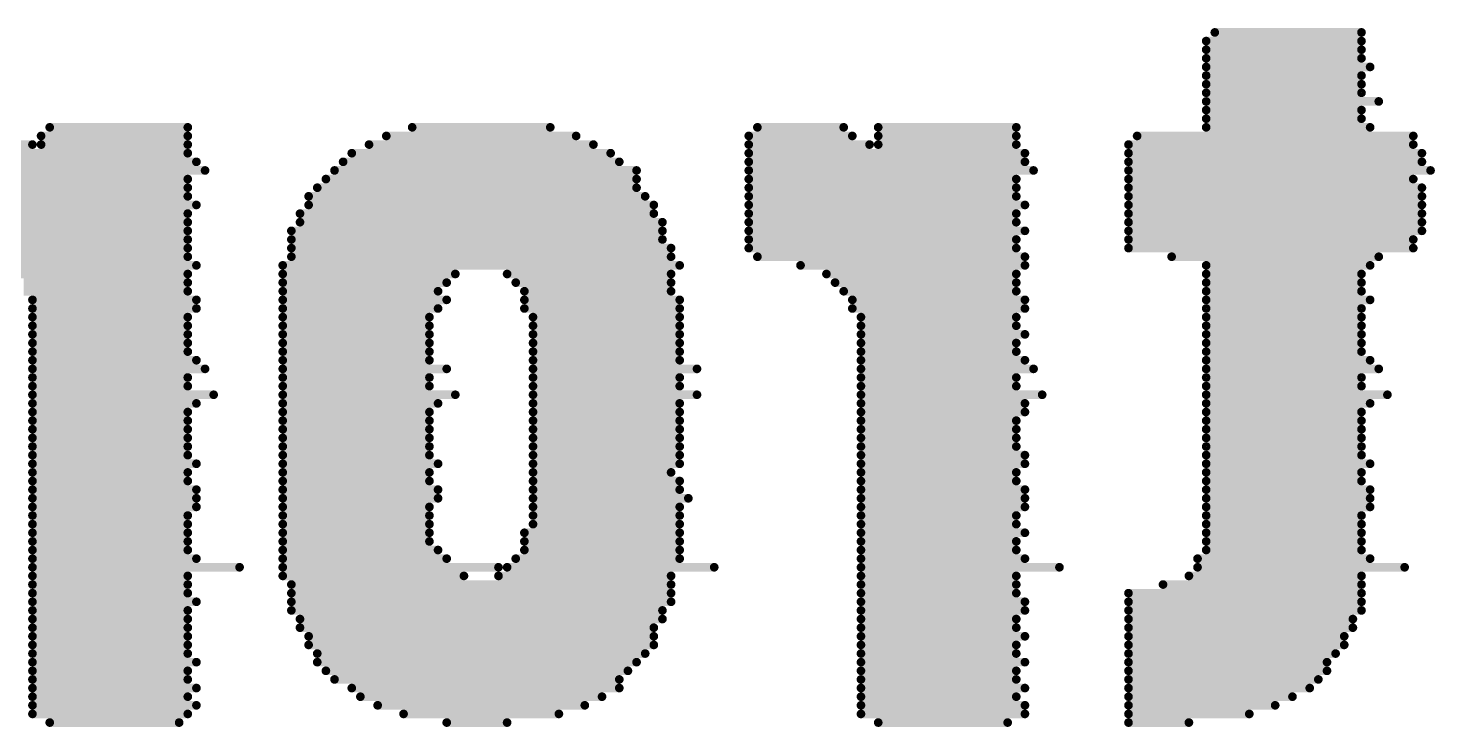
# Model space of a CAD drawing. Header units: millimetres. Extents: x 38 to 445, y 25 to 285.
# Drawn here: x 218.856 to 220.926, y 81.535 to 82.563 of the extents above; entities that cross this region are included whole.
import ezdxf

# ---------------------------------------------------------------- set-up
doc = ezdxf.new("R2010")
doc.units = ezdxf.units.MM
doc.layers.add('BottomOverlay', color=54, linetype='Continuous')

# ---------------------------------------------------------------- blocks, each defined once
blk = doc.blocks.new('P___Z__SOM_B_10')
at = {"layer": 'BottomOverlay', "const_width": 0.0127}
for points in [[(28.4988, -1.5748), (28.321, -1.5748)], [(28.4988, -1.5621), (28.4099, -1.5621)], [(28.8925, -1.5748), (28.6512, -1.5748)], [(28.8671, -1.5621), (28.6766, -1.5621)], [(29.5656, -1.5748), (29.337, -1.5748)], [(29.5021, -1.5621), (29.4132, -1.5621)], [(30.1117, -1.5748), (29.8831, -1.5748)], [(30.0863, -1.5621), (29.8958, -1.5621)], [(28.4988, -1.6002), (28.2575, -1.6002)], [(28.4988, -1.5875), (28.2829, -1.5875)], [(28.8925, -1.5875), (28.6512, -1.5875)], [(28.8925, -1.6002), (28.6639, -1.6002)], [(29.6291, -1.6002), (29.2735, -1.6002)], [(29.6037, -1.5875), (29.2989, -1.5875)], [(30.1117, -1.5875), (29.8704, -1.5875)], [(30.1117, -1.6002), (29.8831, -1.6002)], [(28.4988, -1.6129), (28.2321, -1.6129)], [(28.8925, -1.6129), (28.6512, -1.6129)], [(29.6418, -1.6129), (29.2481, -1.6129)], [(30.1117, -1.6129), (29.8704, -1.6129)], [(28.4988, -1.6383), (28.2067, -1.6383)], [(28.4988, -1.6256), (28.2194, -1.6256)], [(28.8925, -1.6256), (28.6639, -1.6256)], [(28.8925, -1.6383), (28.6639, -1.6383)], [(29.6799, -1.6383), (29.2354, -1.6383)], [(29.6672, -1.6256), (29.2481, -1.6256)], [(30.1117, -1.6256), (29.8831, -1.6256)], [(30.1117, -1.6383), (29.8831, -1.6383)], [(28.4988, -1.651), (28.2067, -1.651)], [(28.8925, -1.651), (28.6512, -1.651)], [(29.6926, -1.651), (29.2227, -1.651)], [(30.1117, -1.651), (29.8704, -1.651)], [(28.4988, -1.6764), (28.1813, -1.6764)], [(28.4988, -1.6637), (28.194, -1.6637)], [(28.8925, -1.6637), (28.6639, -1.6637)], [(28.8925, -1.6764), (28.6639, -1.6764)], [(29.7053, -1.6764), (29.1973, -1.6764)], [(29.6926, -1.6637), (29.21, -1.6637)], [(30.1117, -1.6637), (29.8831, -1.6637)], [(30.1117, -1.6764), (29.8831, -1.6764)], [(28.4988, -1.7018), (28.1686, -1.7018)], [(28.4988, -1.6891), (28.1813, -1.6891)], [(28.8925, -1.6891), (28.6512, -1.6891)], [(28.8925, -1.7018), (28.6639, -1.7018)], [(29.7053, -1.6891), (29.1973, -1.6891)], [(29.718, -1.7018), (29.1973, -1.7018)], [(30.1117, -1.6891), (29.8831, -1.6891)], [(30.1117, -1.7018), (29.8831, -1.7018)], [(28.4988, -1.7145), (28.1686, -1.7145)], [(28.8925, -1.7145), (28.6639, -1.7145)], [(29.718, -1.7145), (29.1846, -1.7145)], [(30.1117, -1.7145), (29.8831, -1.7145)], [(28.4988, -1.7272), (28.1559, -1.7272)], [(28.4988, -1.7399), (28.1559, -1.7399)], [(28.8925, -1.7272), (28.6512, -1.7272)], [(28.8925, -1.7399), (28.6512, -1.7399)], [(29.7307, -1.7399), (29.1719, -1.7399)], [(29.7307, -1.7272), (29.1846, -1.7272)], [(30.1117, -1.7399), (29.8704, -1.7399)], [(30.1117, -1.7272), (29.8831, -1.7272)], [(28.4988, -1.7526), (28.1559, -1.7526)], [(28.448, -1.7653), (28.1559, -1.7653)], [(28.8925, -1.7526), (28.6639, -1.7526)], [(28.8925, -1.7653), (28.6639, -1.7653)], [(29.7307, -1.7526), (29.1719, -1.7526)], [(29.7307, -1.7653), (29.1719, -1.7653)], [(30.1117, -1.7526), (29.8831, -1.7526)], [(30.1117, -1.7653), (29.8831, -1.7653)], [(28.4099, -1.778), (28.1559, -1.778)], [(28.8925, -1.778), (28.6639, -1.778)], [(29.4259, -1.778), (29.1719, -1.778)], [(29.7434, -1.778), (29.4767, -1.778)], [(30.1117, -1.778), (29.8831, -1.778)], [(28.3972, -1.7907), (28.0924, -1.7907)], [(28.3972, -1.8034), (28.1432, -1.8034)], [(28.8925, -1.7907), (28.6004, -1.7907)], [(28.8925, -1.8034), (28.6512, -1.8034)], [(29.4132, -1.7907), (29.1084, -1.7907)], [(29.4005, -1.8034), (29.1592, -1.8034)], [(29.7434, -1.7907), (29.4259, -1.7907)], [(29.7434, -1.8034), (29.5021, -1.8034)], [(30.1117, -1.7907), (29.8069, -1.7907)], [(30.1117, -1.8034), (29.8704, -1.8034)], [(28.3845, -1.8161), (28.1559, -1.8161)], [(28.8925, -1.8161), (28.6639, -1.8161)], [(29.3878, -1.8161), (29.1592, -1.8161)], [(29.7434, -1.8161), (29.5148, -1.8161)], [(30.1117, -1.8161), (29.8831, -1.8161)], [(28.3845, -1.8288), (28.1559, -1.8288)], [(28.3845, -1.8415), (28.1559, -1.8415)], [(28.8925, -1.8415), (28.6512, -1.8415)], [(28.8925, -1.8288), (28.6639, -1.8288)], [(29.3878, -1.8288), (29.1592, -1.8288)], [(29.3878, -1.8415), (29.1592, -1.8415)], [(29.7434, -1.8288), (29.5275, -1.8288)], [(29.7434, -1.8415), (29.5275, -1.8415)], [(30.1117, -1.8288), (29.8831, -1.8288)], [(30.1117, -1.8415), (29.8831, -1.8415)], [(28.3845, -1.8542), (28.1559, -1.8542)], [(28.3845, -1.8669), (28.1559, -1.8669)], [(28.8925, -1.8542), (28.6639, -1.8542)], [(28.8925, -1.8669), (28.6639, -1.8669)], [(29.3751, -1.8542), (29.1592, -1.8542)], [(29.3751, -1.8669), (29.1592, -1.8669)], [(29.7434, -1.8542), (29.5275, -1.8542)], [(29.7434, -1.8669), (29.5275, -1.8669)], [(30.1117, -1.8542), (29.8831, -1.8542)], [(30.1117, -1.8669), (29.8831, -1.8669)], [(28.3845, -1.8796), (28.1432, -1.8796)], [(28.8925, -1.8796), (28.6512, -1.8796)], [(29.3751, -1.8796), (29.1592, -1.8796)], [(29.7434, -1.8796), (29.5275, -1.8796)], [(30.1117, -1.8796), (29.8704, -1.8796)], [(28.3845, -1.8923), (28.1432, -1.8923)], [(28.3845, -1.905), (28.1432, -1.905)], [(28.8925, -1.8923), (28.6512, -1.8923)], [(28.8925, -1.905), (28.6512, -1.905)], [(29.3751, -1.8923), (29.1465, -1.8923)], [(29.3751, -1.905), (29.1592, -1.905)], [(29.7434, -1.8923), (29.5148, -1.8923)], [(29.7434, -1.905), (29.5148, -1.905)], [(30.1117, -1.8923), (29.8704, -1.8923)], [(30.1117, -1.905), (29.8704, -1.905)], [(28.3845, -1.9177), (28.1559, -1.9177)], [(28.3845, -1.9304), (28.1559, -1.9304)], [(28.8925, -1.9177), (28.6639, -1.9177)], [(28.8925, -1.9304), (28.6639, -1.9304)], [(29.3751, -1.9177), (29.1592, -1.9177)], [(29.3751, -1.9304), (29.1719, -1.9304)], [(29.7434, -1.9177), (29.5275, -1.9177)], [(29.7434, -1.9304), (29.5275, -1.9304)], [(30.1117, -1.9177), (29.8831, -1.9177)], [(30.1117, -1.9304), (29.8831, -1.9304)], [(28.3845, -1.9431), (28.1432, -1.9431)], [(28.8925, -1.9431), (28.6512, -1.9431)], [(29.3751, -1.9431), (29.1592, -1.9431)], [(29.7434, -1.9431), (29.5148, -1.9431)], [(30.1117, -1.9431), (29.8704, -1.9431)], [(28.3845, -1.9558), (28.1559, -1.9558)], [(28.3845, -1.9685), (28.1559, -1.9685)], [(28.8925, -1.9558), (28.6512, -1.9558)], [(28.8925, -1.9685), (28.6639, -1.9685)], [(29.3751, -1.9558), (29.1592, -1.9558)], [(29.3751, -1.9685), (29.1592, -1.9685)], [(29.7434, -1.9558), (29.5275, -1.9558)], [(29.7434, -1.9685), (29.5275, -1.9685)], [(30.1117, -1.9558), (29.8831, -1.9558)], [(30.1117, -1.9685), (29.8831, -1.9685)], [(28.3845, -1.9812), (28.1559, -1.9812)], [(28.8925, -1.9812), (28.6639, -1.9812)], [(29.3751, -1.9812), (29.1592, -1.9812)], [(29.7434, -1.9812), (29.5275, -1.9812)], [(30.1117, -1.9812), (29.8831, -1.9812)], [(28.3845, -1.9939), (28.1559, -1.9939)], [(28.3845, -2.0066), (28.1559, -2.0066)], [(28.8925, -1.9939), (28.6639, -1.9939)], [(28.8925, -2.0066), (28.6639, -2.0066)], [(29.3751, -1.9939), (29.1592, -1.9939)], [(29.3751, -2.0066), (29.1592, -2.0066)], [(29.7434, -1.9939), (29.5275, -1.9939)], [(29.7434, -2.0066), (29.5275, -2.0066)], [(30.1117, -1.9939), (29.8831, -1.9939)], [(30.1117, -2.0066), (29.8831, -2.0066)], [(28.3845, -2.032), (28.1432, -2.032)], [(28.3845, -2.0193), (28.1559, -2.0193)], [(28.8925, -2.0193), (28.6512, -2.0193)], [(28.8925, -2.032), (28.6512, -2.032)], [(29.3751, -2.0193), (29.1592, -2.0193)], [(29.3751, -2.032), (29.1592, -2.032)], [(29.7434, -2.032), (29.5148, -2.032)], [(29.7434, -2.0193), (29.5275, -2.0193)], [(30.1117, -2.032), (29.8704, -2.032)], [(30.1117, -2.0193), (29.8831, -2.0193)], [(28.3845, -2.0447), (28.1178, -2.0447)], [(28.8925, -2.0447), (28.6258, -2.0447)], [(29.3751, -2.0447), (29.1338, -2.0447)], [(29.7434, -2.0447), (29.4894, -2.0447)], [(30.1117, -2.0447), (29.845, -2.0447)], [(28.3845, -2.0574), (28.1559, -2.0574)], [(28.3845, -2.0701), (28.1559, -2.0701)], [(28.8925, -2.0574), (28.6639, -2.0574)], [(28.8925, -2.0701), (28.6639, -2.0701)], [(29.3751, -2.0574), (29.1592, -2.0574)], [(29.3751, -2.0701), (29.1592, -2.0701)], [(29.7434, -2.0574), (29.5275, -2.0574)], [(29.7434, -2.0701), (29.5275, -2.0701)], [(30.1117, -2.0574), (29.8831, -2.0574)], [(30.1117, -2.0701), (29.8831, -2.0701)], [(28.3845, -2.0828), (28.1305, -2.0828)], [(28.3845, -2.0955), (28.1432, -2.0955)], [(28.8925, -2.0828), (28.6385, -2.0828)], [(28.8925, -2.0955), (28.6512, -2.0955)], [(29.3751, -2.0828), (29.1338, -2.0828)], [(29.3751, -2.0955), (29.1592, -2.0955)], [(29.7434, -2.0828), (29.5021, -2.0828)], [(29.7434, -2.0955), (29.5275, -2.0955)], [(30.1117, -2.0828), (29.8577, -2.0828)], [(30.1117, -2.0955), (29.8704, -2.0955)], [(28.3845, -2.1082), (28.1559, -2.1082)], [(28.8925, -2.1082), (28.6639, -2.1082)], [(29.3751, -2.1082), (29.1592, -2.1082)], [(29.7434, -2.1082), (29.5275, -2.1082)], [(30.1117, -2.1082), (29.8831, -2.1082)], [(28.3845, -2.1209), (28.1559, -2.1209)], [(28.3845, -2.1336), (28.1559, -2.1336)], [(28.8925, -2.1336), (28.6512, -2.1336)], [(28.8925, -2.1209), (28.6639, -2.1209)], [(29.3751, -2.1209), (29.1592, -2.1209)], [(29.3751, -2.1336), (29.1592, -2.1336)], [(29.7434, -2.1209), (29.5275, -2.1209)], [(29.7434, -2.1336), (29.5275, -2.1336)], [(30.1117, -2.1209), (29.8831, -2.1209)], [(30.1117, -2.1336), (29.8831, -2.1336)], [(28.3845, -2.1463), (28.1559, -2.1463)], [(28.3845, -2.159), (28.1559, -2.159)], [(28.8925, -2.1463), (28.6639, -2.1463)], [(28.8925, -2.159), (28.6639, -2.159)], [(29.3751, -2.1463), (29.1592, -2.1463)], [(29.3751, -2.159), (29.1592, -2.159)], [(29.7434, -2.1463), (29.5275, -2.1463)], [(29.7434, -2.159), (29.5275, -2.159)], [(30.1117, -2.1463), (29.8831, -2.1463)], [(30.1117, -2.159), (29.8831, -2.159)], [(28.3845, -2.1717), (28.1559, -2.1717)], [(28.9052, -2.1717), (28.6512, -2.1717)], [(29.3878, -2.1717), (29.1592, -2.1717)], [(29.7434, -2.1717), (29.5148, -2.1717)], [(30.1117, -2.1717), (29.8704, -2.1717)], [(28.3845, -2.1844), (28.1432, -2.1844)], [(28.3845, -2.1971), (28.1559, -2.1971)], [(28.9052, -2.1844), (28.6512, -2.1844)], [(28.9179, -2.1971), (28.6639, -2.1971)], [(29.3878, -2.1844), (29.1592, -2.1844)], [(29.3878, -2.1971), (29.1719, -2.1971)], [(29.7434, -2.1844), (29.5021, -2.1844)], [(29.7434, -2.1971), (29.5148, -2.1971)], [(30.1117, -2.1844), (29.8704, -2.1844)], [(30.1244, -2.1971), (29.8831, -2.1971)], [(28.3845, -2.2098), (28.1559, -2.2098)], [(28.9306, -2.2098), (28.6639, -2.2098)], [(29.4005, -2.2098), (29.1719, -2.2098)], [(29.7434, -2.2098), (29.5021, -2.2098)], [(30.1244, -2.2098), (29.8831, -2.2098)], [(28.3845, -2.2352), (28.1432, -2.2352)], [(28.3845, -2.2225), (28.1559, -2.2225)], [(28.9814, -2.2352), (28.6512, -2.2352)], [(28.9433, -2.2225), (28.6639, -2.2225)], [(29.7434, -2.2352), (29.1592, -2.2352)], [(29.4132, -2.2225), (29.1719, -2.2225)], [(29.7434, -2.2225), (29.4894, -2.2225)], [(30.1625, -2.2352), (29.8704, -2.2352)], [(30.1371, -2.2225), (29.8831, -2.2225)], [(28.4988, -2.2606), (28.0797, -2.2606)], [(28.4353, -2.2479), (28.1305, -2.2479)], [(29.0449, -2.2479), (28.6512, -2.2479)], [(29.0576, -2.2606), (28.6639, -2.2606)], [(29.7307, -2.2479), (29.1719, -2.2479)], [(29.7307, -2.2606), (29.1719, -2.2606)], [(30.4546, -2.2479), (29.8831, -2.2479)], [(30.4546, -2.2606), (29.8831, -2.2606)], [(28.4988, -2.2733), (28.0797, -2.2733)], [(29.0576, -2.2733), (28.6639, -2.2733)], [(29.7307, -2.2733), (29.1846, -2.2733)], [(30.4546, -2.2733), (29.8831, -2.2733)], [(28.4988, -2.286), (28.067, -2.286)], [(28.4988, -2.2987), (28.067, -2.2987)], [(29.0576, -2.286), (28.6512, -2.286)], [(29.0576, -2.2987), (28.6639, -2.2987)], [(29.7307, -2.286), (29.1846, -2.286)], [(29.718, -2.2987), (29.1846, -2.2987)], [(30.4419, -2.286), (29.8831, -2.286)], [(30.4419, -2.2987), (29.8831, -2.2987)], [(28.4988, -2.3114), (28.067, -2.3114)], [(28.4988, -2.3241), (28.067, -2.3241)], [(29.0576, -2.3241), (28.6512, -2.3241)], [(29.0576, -2.3114), (28.6639, -2.3114)], [(29.718, -2.3114), (29.1973, -2.3114)], [(29.7053, -2.3241), (29.1973, -2.3241)], [(30.4292, -2.3241), (29.8704, -2.3241)], [(30.4419, -2.3114), (29.8831, -2.3114)], [(28.4988, -2.3368), (28.067, -2.3368)], [(29.0576, -2.3368), (28.6639, -2.3368)], [(29.7053, -2.3368), (29.21, -2.3368)], [(30.4292, -2.3368), (29.8831, -2.3368)], [(28.4988, -2.3495), (28.067, -2.3495)], [(28.4988, -2.3622), (28.0797, -2.3622)], [(29.0576, -2.3495), (28.6639, -2.3495)], [(29.0576, -2.3622), (28.6639, -2.3622)], [(29.6926, -2.3495), (29.2227, -2.3495)], [(29.6799, -2.3622), (29.2227, -2.3622)], [(30.4165, -2.3495), (29.8831, -2.3495)], [(30.4165, -2.3622), (29.8831, -2.3622)], [(28.4988, -2.3749), (28.0543, -2.3749)], [(29.0576, -2.3749), (28.6385, -2.3749)], [(29.6672, -2.3749), (29.2227, -2.3749)], [(30.4038, -2.3749), (29.8577, -2.3749)], [(28.4988, -2.3876), (28.067, -2.3876)], [(28.4988, -2.4003), (28.067, -2.4003)], [(29.0576, -2.3876), (28.6512, -2.3876)], [(29.0576, -2.4003), (28.6512, -2.4003)], [(29.6545, -2.3876), (29.2481, -2.3876)], [(29.6418, -2.4003), (29.2608, -2.4003)], [(30.3911, -2.3876), (29.8704, -2.3876)], [(30.3784, -2.4003), (29.8831, -2.4003)], [(28.4988, -2.413), (28.0797, -2.413)], [(28.4861, -2.4257), (28.0797, -2.4257)], [(28.8671, -2.413), (28.6639, -2.413)], [(28.8671, -2.4257), (28.6639, -2.4257)], [(29.0576, -2.413), (28.8798, -2.413)], [(29.0576, -2.4257), (28.9052, -2.4257)], [(29.6164, -2.413), (29.2862, -2.413)], [(29.591, -2.4257), (29.3116, -2.4257)], [(30.099, -2.413), (29.8831, -2.413)], [(30.099, -2.4257), (29.8831, -2.4257)], [(30.3657, -2.413), (30.1117, -2.413)], [(28.3845, -2.4384), (28.1432, -2.4384)], [(28.8671, -2.4384), (28.6639, -2.4384)], [(29.0449, -2.4384), (28.9179, -2.4384)], [(29.5529, -2.4384), (29.3497, -2.4384)], [(30.0863, -2.4384), (29.8831, -2.4384)], [(28.3845, -2.4511), (28.1559, -2.4511)], [(28.3845, -2.4638), (28.1559, -2.4638)], [(28.3845, -2.4765), (28.1305, -2.4765)], [(28.3845, -2.4892), (28.1559, -2.4892)], [(28.3845, -2.5019), (28.1559, -2.5019)], [(28.3845, -2.5273), (28.1432, -2.5273)], [(28.3845, -2.5146), (28.1559, -2.5146)], [(28.3845, -2.54), (28.1559, -2.54)], [(28.3845, -2.5527), (28.1559, -2.5527)], [(28.3845, -2.5654), (28.1559, -2.5654)], [(28.3718, -2.5781), (28.1559, -2.5781)]]:
    blk.add_lwpolyline(points, dxfattribs=at)
at = {"layer": 'BottomOverlay', "const_width": 0.00635}
for points in [[(28.3178, -1.5748, 1), (28.3242, -1.5748, 1)], [(28.4067, -1.5621, 1), (28.4131, -1.5621, 1)], [(28.4956, -1.5621, 1), (28.502, -1.5621, 1)], [(28.4956, -1.5748, 1), (28.502, -1.5748, 1)], [(28.648, -1.5748, 1), (28.6544, -1.5748, 1)], [(28.6734, -1.5621, 1), (28.6798, -1.5621, 1)], [(28.8639, -1.5621, 1), (28.8703, -1.5621, 1)], [(28.8893, -1.5748, 1), (28.8957, -1.5748, 1)], [(29.3338, -1.5748, 1), (29.3402, -1.5748, 1)], [(29.41, -1.5621, 1), (29.4164, -1.5621, 1)], [(29.4989, -1.5621, 1), (29.5053, -1.5621, 1)], [(29.5624, -1.5748, 1), (29.5688, -1.5748, 1)], [(29.8799, -1.5748, 1), (29.8863, -1.5748, 1)], [(29.8926, -1.5621, 1), (29.899, -1.5621, 1)], [(30.0831, -1.5621, 1), (30.0895, -1.5621, 1)], [(30.1085, -1.5748, 1), (30.1149, -1.5748, 1)], [(28.2543, -1.6002, 1), (28.2607, -1.6002, 1)], [(28.2797, -1.5875, 1), (28.2861, -1.5875, 1)], [(28.4956, -1.5875, 1), (28.502, -1.5875, 1)], [(28.4956, -1.6002, 1), (28.502, -1.6002, 1)], [(28.648, -1.5875, 1), (28.6544, -1.5875, 1)], [(28.6607, -1.6002, 1), (28.6671, -1.6002, 1)], [(28.8893, -1.5875, 1), (28.8957, -1.5875, 1)], [(28.8893, -1.6002, 1), (28.8957, -1.6002, 1)], [(29.2703, -1.6002, 1), (29.2767, -1.6002, 1)], [(29.2957, -1.5875, 1), (29.3021, -1.5875, 1)], [(29.6005, -1.5875, 1), (29.6069, -1.5875, 1)], [(29.6259, -1.6002, 1), (29.6323, -1.6002, 1)], [(29.8672, -1.5875, 1), (29.8736, -1.5875, 1)], [(29.8799, -1.6002, 1), (29.8863, -1.6002, 1)], [(30.1085, -1.5875, 1), (30.1149, -1.5875, 1)], [(30.1085, -1.6002, 1), (30.1149, -1.6002, 1)], [(28.2289, -1.6129, 1), (28.2353, -1.6129, 1)], [(28.4956, -1.6129, 1), (28.502, -1.6129, 1)], [(28.648, -1.6129, 1), (28.6544, -1.6129, 1)], [(28.8893, -1.6129, 1), (28.8957, -1.6129, 1)], [(29.2449, -1.6129, 1), (29.2513, -1.6129, 1)], [(29.6386, -1.6129, 1), (29.645, -1.6129, 1)], [(29.8672, -1.6129, 1), (29.8736, -1.6129, 1)], [(30.1085, -1.6129, 1), (30.1149, -1.6129, 1)], [(28.2035, -1.6383, 1), (28.2099, -1.6383, 1)], [(28.2162, -1.6256, 1), (28.2226, -1.6256, 1)], [(28.4956, -1.6256, 1), (28.502, -1.6256, 1)], [(28.4956, -1.6383, 1), (28.502, -1.6383, 1)], [(28.6607, -1.6256, 1), (28.6671, -1.6256, 1)], [(28.6607, -1.6383, 1), (28.6671, -1.6383, 1)], [(28.8893, -1.6256, 1), (28.8957, -1.6256, 1)], [(28.8893, -1.6383, 1), (28.8957, -1.6383, 1)], [(29.2322, -1.6383, 1), (29.2386, -1.6383, 1)], [(29.2449, -1.6256, 1), (29.2513, -1.6256, 1)], [(29.664, -1.6256, 1), (29.6704, -1.6256, 1)], [(29.6767, -1.6383, 1), (29.6831, -1.6383, 1)], [(29.8799, -1.6256, 1), (29.8863, -1.6256, 1)], [(29.8799, -1.6383, 1), (29.8863, -1.6383, 1)], [(30.1085, -1.6256, 1), (30.1149, -1.6256, 1)], [(30.1085, -1.6383, 1), (30.1149, -1.6383, 1)], [(28.2035, -1.651, 1), (28.2099, -1.651, 1)], [(28.4956, -1.651, 1), (28.502, -1.651, 1)], [(28.648, -1.651, 1), (28.6544, -1.651, 1)], [(28.8893, -1.651, 1), (28.8957, -1.651, 1)], [(29.2195, -1.651, 1), (29.2259, -1.651, 1)], [(29.6894, -1.651, 1), (29.6958, -1.651, 1)], [(29.8672, -1.651, 1), (29.8736, -1.651, 1)], [(30.1085, -1.651, 1), (30.1149, -1.651, 1)], [(28.1781, -1.6764, 1), (28.1845, -1.6764, 1)], [(28.1908, -1.6637, 1), (28.1972, -1.6637, 1)], [(28.4956, -1.6637, 1), (28.502, -1.6637, 1)], [(28.4956, -1.6764, 1), (28.502, -1.6764, 1)], [(28.6607, -1.6637, 1), (28.6671, -1.6637, 1)], [(28.6607, -1.6764, 1), (28.6671, -1.6764, 1)], [(28.8893, -1.6637, 1), (28.8957, -1.6637, 1)], [(28.8893, -1.6764, 1), (28.8957, -1.6764, 1)], [(29.1941, -1.6764, 1), (29.2005, -1.6764, 1)], [(29.2068, -1.6637, 1), (29.2132, -1.6637, 1)], [(29.6894, -1.6637, 1), (29.6958, -1.6637, 1)], [(29.7021, -1.6764, 1), (29.7085, -1.6764, 1)], [(29.8799, -1.6637, 1), (29.8863, -1.6637, 1)], [(29.8799, -1.6764, 1), (29.8863, -1.6764, 1)], [(30.1085, -1.6637, 1), (30.1149, -1.6637, 1)], [(30.1085, -1.6764, 1), (30.1149, -1.6764, 1)], [(28.1654, -1.7018, 1), (28.1718, -1.7018, 1)], [(28.1781, -1.6891, 1), (28.1845, -1.6891, 1)], [(28.4956, -1.6891, 1), (28.502, -1.6891, 1)], [(28.4956, -1.7018, 1), (28.502, -1.7018, 1)], [(28.648, -1.6891, 1), (28.6544, -1.6891, 1)], [(28.6607, -1.7018, 1), (28.6671, -1.7018, 1)], [(28.8893, -1.6891, 1), (28.8957, -1.6891, 1)], [(28.8893, -1.7018, 1), (28.8957, -1.7018, 1)], [(29.1941, -1.6891, 1), (29.2005, -1.6891, 1)], [(29.1941, -1.7018, 1), (29.2005, -1.7018, 1)], [(29.7021, -1.6891, 1), (29.7085, -1.6891, 1)], [(29.7148, -1.7018, 1), (29.7212, -1.7018, 1)], [(29.8799, -1.6891, 1), (29.8863, -1.6891, 1)], [(29.8799, -1.7018, 1), (29.8863, -1.7018, 1)], [(30.1085, -1.6891, 1), (30.1149, -1.6891, 1)], [(30.1085, -1.7018, 1), (30.1149, -1.7018, 1)], [(28.1654, -1.7145, 1), (28.1718, -1.7145, 1)], [(28.4956, -1.7145, 1), (28.502, -1.7145, 1)], [(28.6607, -1.7145, 1), (28.6671, -1.7145, 1)], [(28.8893, -1.7145, 1), (28.8957, -1.7145, 1)], [(29.1814, -1.7145, 1), (29.1878, -1.7145, 1)], [(29.7148, -1.7145, 1), (29.7212, -1.7145, 1)], [(29.8799, -1.7145, 1), (29.8863, -1.7145, 1)], [(30.1085, -1.7145, 1), (30.1149, -1.7145, 1)], [(28.1527, -1.7272, 1), (28.1591, -1.7272, 1)], [(28.1527, -1.7399, 1), (28.1591, -1.7399, 1)], [(28.4956, -1.7272, 1), (28.502, -1.7272, 1)], [(28.4956, -1.7399, 1), (28.502, -1.7399, 1)], [(28.648, -1.7272, 1), (28.6544, -1.7272, 1)], [(28.648, -1.7399, 1), (28.6544, -1.7399, 1)], [(28.8893, -1.7272, 1), (28.8957, -1.7272, 1)], [(28.8893, -1.7399, 1), (28.8957, -1.7399, 1)], [(29.1687, -1.7399, 1), (29.1751, -1.7399, 1)], [(29.1814, -1.7272, 1), (29.1878, -1.7272, 1)], [(29.7275, -1.7272, 1), (29.7339, -1.7272, 1)], [(29.7275, -1.7399, 1), (29.7339, -1.7399, 1)], [(29.8672, -1.7399, 1), (29.8736, -1.7399, 1)], [(29.8799, -1.7272, 1), (29.8863, -1.7272, 1)], [(30.1085, -1.7272, 1), (30.1149, -1.7272, 1)], [(30.1085, -1.7399, 1), (30.1149, -1.7399, 1)], [(28.1527, -1.7526, 1), (28.1591, -1.7526, 1)], [(28.1527, -1.7653, 1), (28.1591, -1.7653, 1)], [(28.4448, -1.7653, 1), (28.4512, -1.7653, 1)], [(28.4956, -1.7526, 1), (28.502, -1.7526, 1)], [(28.6607, -1.7526, 1), (28.6671, -1.7526, 1)], [(28.6607, -1.7653, 1), (28.6671, -1.7653, 1)], [(28.8893, -1.7526, 1), (28.8957, -1.7526, 1)], [(28.8893, -1.7653, 1), (28.8957, -1.7653, 1)], [(29.1687, -1.7526, 1), (29.1751, -1.7526, 1)], [(29.1687, -1.7653, 1), (29.1751, -1.7653, 1)], [(29.7275, -1.7526, 1), (29.7339, -1.7526, 1)], [(29.7275, -1.7653, 1), (29.7339, -1.7653, 1)], [(29.8799, -1.7526, 1), (29.8863, -1.7526, 1)], [(29.8799, -1.7653, 1), (29.8863, -1.7653, 1)], [(30.1085, -1.7526, 1), (30.1149, -1.7526, 1)], [(30.1085, -1.7653, 1), (30.1149, -1.7653, 1)], [(28.1527, -1.778, 1), (28.1591, -1.778, 1)], [(28.4067, -1.778, 1), (28.4131, -1.778, 1)], [(28.6607, -1.778, 1), (28.6671, -1.778, 1)], [(28.8893, -1.778, 1), (28.8957, -1.778, 1)], [(29.1687, -1.778, 1), (29.1751, -1.778, 1)], [(29.4227, -1.778, 1), (29.4291, -1.778, 1)], [(29.4735, -1.778, 1), (29.4799, -1.778, 1)], [(29.7402, -1.778, 1), (29.7466, -1.778, 1)], [(29.8799, -1.778, 1), (29.8863, -1.778, 1)], [(30.1085, -1.778, 1), (30.1149, -1.778, 1)], [(28.0892, -1.7907, 1), (28.0956, -1.7907, 1)], [(28.14, -1.8034, 1), (28.1464, -1.8034, 1)], [(28.394, -1.7907, 1), (28.4004, -1.7907, 1)], [(28.394, -1.8034, 1), (28.4004, -1.8034, 1)], [(28.5972, -1.7907, 1), (28.6036, -1.7907, 1)], [(28.648, -1.8034, 1), (28.6544, -1.8034, 1)], [(28.8893, -1.7907, 1), (28.8957, -1.7907, 1)], [(28.8893, -1.8034, 1), (28.8957, -1.8034, 1)], [(29.1052, -1.7907, 1), (29.1116, -1.7907, 1)], [(29.156, -1.8034, 1), (29.1624, -1.8034, 1)], [(29.3973, -1.8034, 1), (29.4037, -1.8034, 1)], [(29.41, -1.7907, 1), (29.4164, -1.7907, 1)], [(29.4227, -1.7907, 1), (29.4291, -1.7907, 1)], [(29.4989, -1.8034, 1), (29.5053, -1.8034, 1)], [(29.7402, -1.7907, 1), (29.7466, -1.7907, 1)], [(29.7402, -1.8034, 1), (29.7466, -1.8034, 1)], [(29.8037, -1.7907, 1), (29.8101, -1.7907, 1)], [(29.8672, -1.8034, 1), (29.8736, -1.8034, 1)], [(30.1085, -1.7907, 1), (30.1149, -1.7907, 1)], [(30.1085, -1.8034, 1), (30.1149, -1.8034, 1)], [(28.1527, -1.8161, 1), (28.1591, -1.8161, 1)], [(28.3813, -1.8161, 1), (28.3877, -1.8161, 1)], [(28.6607, -1.8161, 1), (28.6671, -1.8161, 1)], [(28.8893, -1.8161, 1), (28.8957, -1.8161, 1)], [(29.156, -1.8161, 1), (29.1624, -1.8161, 1)], [(29.3846, -1.8161, 1), (29.391, -1.8161, 1)], [(29.5116, -1.8161, 1), (29.518, -1.8161, 1)], [(29.7402, -1.8161, 1), (29.7466, -1.8161, 1)], [(29.8799, -1.8161, 1), (29.8863, -1.8161, 1)], [(30.1085, -1.8161, 1), (30.1149, -1.8161, 1)], [(28.1527, -1.8288, 1), (28.1591, -1.8288, 1)], [(28.1527, -1.8415, 1), (28.1591, -1.8415, 1)], [(28.3813, -1.8288, 1), (28.3877, -1.8288, 1)], [(28.3813, -1.8415, 1), (28.3877, -1.8415, 1)], [(28.648, -1.8415, 1), (28.6544, -1.8415, 1)], [(28.6607, -1.8288, 1), (28.6671, -1.8288, 1)], [(28.8893, -1.8288, 1), (28.8957, -1.8288, 1)], [(28.8893, -1.8415, 1), (28.8957, -1.8415, 1)], [(29.156, -1.8288, 1), (29.1624, -1.8288, 1)], [(29.156, -1.8415, 1), (29.1624, -1.8415, 1)], [(29.3846, -1.8288, 1), (29.391, -1.8288, 1)], [(29.3846, -1.8415, 1), (29.391, -1.8415, 1)], [(29.5243, -1.8288, 1), (29.5307, -1.8288, 1)], [(29.5243, -1.8415, 1), (29.5307, -1.8415, 1)], [(29.7402, -1.8288, 1), (29.7466, -1.8288, 1)], [(29.7402, -1.8415, 1), (29.7466, -1.8415, 1)], [(29.8799, -1.8288, 1), (29.8863, -1.8288, 1)], [(29.8799, -1.8415, 1), (29.8863, -1.8415, 1)], [(30.1085, -1.8288, 1), (30.1149, -1.8288, 1)], [(30.1085, -1.8415, 1), (30.1149, -1.8415, 1)], [(28.1527, -1.8542, 1), (28.1591, -1.8542, 1)], [(28.1527, -1.8669, 1), (28.1591, -1.8669, 1)], [(28.3813, -1.8542, 1), (28.3877, -1.8542, 1)], [(28.3813, -1.8669, 1), (28.3877, -1.8669, 1)], [(28.6607, -1.8542, 1), (28.6671, -1.8542, 1)], [(28.6607, -1.8669, 1), (28.6671, -1.8669, 1)], [(28.8893, -1.8542, 1), (28.8957, -1.8542, 1)], [(28.8893, -1.8669, 1), (28.8957, -1.8669, 1)], [(29.156, -1.8542, 1), (29.1624, -1.8542, 1)], [(29.156, -1.8669, 1), (29.1624, -1.8669, 1)], [(29.3719, -1.8542, 1), (29.3783, -1.8542, 1)], [(29.3719, -1.8669, 1), (29.3783, -1.8669, 1)], [(29.5243, -1.8542, 1), (29.5307, -1.8542, 1)], [(29.5243, -1.8669, 1), (29.5307, -1.8669, 1)], [(29.7402, -1.8542, 1), (29.7466, -1.8542, 1)], [(29.7402, -1.8669, 1), (29.7466, -1.8669, 1)], [(29.8799, -1.8542, 1), (29.8863, -1.8542, 1)], [(29.8799, -1.8669, 1), (29.8863, -1.8669, 1)], [(30.1085, -1.8542, 1), (30.1149, -1.8542, 1)], [(30.1085, -1.8669, 1), (30.1149, -1.8669, 1)], [(28.14, -1.8796, 1), (28.1464, -1.8796, 1)], [(28.3813, -1.8796, 1), (28.3877, -1.8796, 1)], [(28.648, -1.8796, 1), (28.6544, -1.8796, 1)], [(28.8893, -1.8796, 1), (28.8957, -1.8796, 1)], [(29.156, -1.8796, 1), (29.1624, -1.8796, 1)], [(29.3719, -1.8796, 1), (29.3783, -1.8796, 1)], [(29.5243, -1.8796, 1), (29.5307, -1.8796, 1)], [(29.7402, -1.8796, 1), (29.7466, -1.8796, 1)], [(29.8672, -1.8796, 1), (29.8736, -1.8796, 1)], [(30.1085, -1.8796, 1), (30.1149, -1.8796, 1)], [(28.14, -1.8923, 1), (28.1464, -1.8923, 1)], [(28.14, -1.905, 1), (28.1464, -1.905, 1)], [(28.3813, -1.8923, 1), (28.3877, -1.8923, 1)], [(28.3813, -1.905, 1), (28.3877, -1.905, 1)], [(28.648, -1.8923, 1), (28.6544, -1.8923, 1)], [(28.648, -1.905, 1), (28.6544, -1.905, 1)], [(28.8893, -1.8923, 1), (28.8957, -1.8923, 1)], [(28.8893, -1.905, 1), (28.8957, -1.905, 1)], [(29.1433, -1.8923, 1), (29.1497, -1.8923, 1)], [(29.156, -1.905, 1), (29.1624, -1.905, 1)], [(29.3719, -1.8923, 1), (29.3783, -1.8923, 1)], [(29.3719, -1.905, 1), (29.3783, -1.905, 1)], [(29.5116, -1.8923, 1), (29.518, -1.8923, 1)], [(29.5116, -1.905, 1), (29.518, -1.905, 1)], [(29.7402, -1.8923, 1), (29.7466, -1.8923, 1)], [(29.7402, -1.905, 1), (29.7466, -1.905, 1)], [(29.8672, -1.8923, 1), (29.8736, -1.8923, 1)], [(29.8672, -1.905, 1), (29.8736, -1.905, 1)], [(30.1085, -1.8923, 1), (30.1149, -1.8923, 1)], [(30.1085, -1.905, 1), (30.1149, -1.905, 1)], [(28.1527, -1.9177, 1), (28.1591, -1.9177, 1)], [(28.1527, -1.9304, 1), (28.1591, -1.9304, 1)], [(28.3813, -1.9177, 1), (28.3877, -1.9177, 1)], [(28.3813, -1.9304, 1), (28.3877, -1.9304, 1)], [(28.6607, -1.9177, 1), (28.6671, -1.9177, 1)], [(28.6607, -1.9304, 1), (28.6671, -1.9304, 1)], [(28.8893, -1.9177, 1), (28.8957, -1.9177, 1)], [(28.8893, -1.9304, 1), (28.8957, -1.9304, 1)], [(29.156, -1.9177, 1), (29.1624, -1.9177, 1)], [(29.1687, -1.9304, 1), (29.1751, -1.9304, 1)], [(29.3719, -1.9177, 1), (29.3783, -1.9177, 1)], [(29.3719, -1.9304, 1), (29.3783, -1.9304, 1)], [(29.5243, -1.9177, 1), (29.5307, -1.9177, 1)], [(29.5243, -1.9304, 1), (29.5307, -1.9304, 1)], [(29.7402, -1.9177, 1), (29.7466, -1.9177, 1)], [(29.7402, -1.9304, 1), (29.7466, -1.9304, 1)], [(29.8799, -1.9177, 1), (29.8863, -1.9177, 1)], [(29.8799, -1.9304, 1), (29.8863, -1.9304, 1)], [(30.1085, -1.9177, 1), (30.1149, -1.9177, 1)], [(30.1085, -1.9304, 1), (30.1149, -1.9304, 1)], [(28.14, -1.9431, 1), (28.1464, -1.9431, 1)], [(28.3813, -1.9431, 1), (28.3877, -1.9431, 1)], [(28.648, -1.9431, 1), (28.6544, -1.9431, 1)], [(28.8893, -1.9431, 1), (28.8957, -1.9431, 1)], [(29.156, -1.9431, 1), (29.1624, -1.9431, 1)], [(29.3719, -1.9431, 1), (29.3783, -1.9431, 1)], [(29.5116, -1.9431, 1), (29.518, -1.9431, 1)], [(29.7402, -1.9431, 1), (29.7466, -1.9431, 1)], [(29.8672, -1.9431, 1), (29.8736, -1.9431, 1)], [(30.1085, -1.9431, 1), (30.1149, -1.9431, 1)], [(28.1527, -1.9558, 1), (28.1591, -1.9558, 1)], [(28.1527, -1.9685, 1), (28.1591, -1.9685, 1)], [(28.3813, -1.9558, 1), (28.3877, -1.9558, 1)], [(28.3813, -1.9685, 1), (28.3877, -1.9685, 1)], [(28.648, -1.9558, 1), (28.6544, -1.9558, 1)], [(28.6607, -1.9685, 1), (28.6671, -1.9685, 1)], [(28.8893, -1.9558, 1), (28.8957, -1.9558, 1)], [(28.8893, -1.9685, 1), (28.8957, -1.9685, 1)], [(29.156, -1.9558, 1), (29.1624, -1.9558, 1)], [(29.156, -1.9685, 1), (29.1624, -1.9685, 1)], [(29.3719, -1.9558, 1), (29.3783, -1.9558, 1)], [(29.3719, -1.9685, 1), (29.3783, -1.9685, 1)], [(29.5243, -1.9558, 1), (29.5307, -1.9558, 1)], [(29.5243, -1.9685, 1), (29.5307, -1.9685, 1)], [(29.7402, -1.9558, 1), (29.7466, -1.9558, 1)], [(29.7402, -1.9685, 1), (29.7466, -1.9685, 1)], [(29.8799, -1.9558, 1), (29.8863, -1.9558, 1)], [(29.8799, -1.9685, 1), (29.8863, -1.9685, 1)], [(30.1085, -1.9558, 1), (30.1149, -1.9558, 1)], [(30.1085, -1.9685, 1), (30.1149, -1.9685, 1)], [(28.1527, -1.9812, 1), (28.1591, -1.9812, 1)], [(28.3813, -1.9812, 1), (28.3877, -1.9812, 1)], [(28.6607, -1.9812, 1), (28.6671, -1.9812, 1)], [(28.8893, -1.9812, 1), (28.8957, -1.9812, 1)], [(29.156, -1.9812, 1), (29.1624, -1.9812, 1)], [(29.3719, -1.9812, 1), (29.3783, -1.9812, 1)], [(29.5243, -1.9812, 1), (29.5307, -1.9812, 1)], [(29.7402, -1.9812, 1), (29.7466, -1.9812, 1)], [(29.8799, -1.9812, 1), (29.8863, -1.9812, 1)], [(30.1085, -1.9812, 1), (30.1149, -1.9812, 1)], [(28.1527, -1.9939, 1), (28.1591, -1.9939, 1)], [(28.1527, -2.0066, 1), (28.1591, -2.0066, 1)], [(28.3813, -1.9939, 1), (28.3877, -1.9939, 1)], [(28.3813, -2.0066, 1), (28.3877, -2.0066, 1)], [(28.6607, -1.9939, 1), (28.6671, -1.9939, 1)], [(28.6607, -2.0066, 1), (28.6671, -2.0066, 1)], [(28.8893, -1.9939, 1), (28.8957, -1.9939, 1)], [(28.8893, -2.0066, 1), (28.8957, -2.0066, 1)], [(29.156, -1.9939, 1), (29.1624, -1.9939, 1)], [(29.156, -2.0066, 1), (29.1624, -2.0066, 1)], [(29.3719, -1.9939, 1), (29.3783, -1.9939, 1)], [(29.3719, -2.0066, 1), (29.3783, -2.0066, 1)], [(29.5243, -1.9939, 1), (29.5307, -1.9939, 1)], [(29.5243, -2.0066, 1), (29.5307, -2.0066, 1)], [(29.7402, -1.9939, 1), (29.7466, -1.9939, 1)], [(29.7402, -2.0066, 1), (29.7466, -2.0066, 1)], [(29.8799, -1.9939, 1), (29.8863, -1.9939, 1)], [(29.8799, -2.0066, 1), (29.8863, -2.0066, 1)], [(30.1085, -1.9939, 1), (30.1149, -1.9939, 1)], [(30.1085, -2.0066, 1), (30.1149, -2.0066, 1)], [(28.14, -2.032, 1), (28.1464, -2.032, 1)], [(28.1527, -2.0193, 1), (28.1591, -2.0193, 1)], [(28.3813, -2.0193, 1), (28.3877, -2.0193, 1)], [(28.3813, -2.032, 1), (28.3877, -2.032, 1)], [(28.648, -2.0193, 1), (28.6544, -2.0193, 1)], [(28.648, -2.032, 1), (28.6544, -2.032, 1)], [(28.8893, -2.0193, 1), (28.8957, -2.0193, 1)], [(28.8893, -2.032, 1), (28.8957, -2.032, 1)], [(29.156, -2.0193, 1), (29.1624, -2.0193, 1)], [(29.156, -2.032, 1), (29.1624, -2.032, 1)], [(29.3719, -2.0193, 1), (29.3783, -2.0193, 1)], [(29.3719, -2.032, 1), (29.3783, -2.032, 1)], [(29.5116, -2.032, 1), (29.518, -2.032, 1)], [(29.5243, -2.0193, 1), (29.5307, -2.0193, 1)], [(29.7402, -2.0193, 1), (29.7466, -2.0193, 1)], [(29.7402, -2.032, 1), (29.7466, -2.032, 1)], [(29.8672, -2.032, 1), (29.8736, -2.032, 1)], [(29.8799, -2.0193, 1), (29.8863, -2.0193, 1)], [(30.1085, -2.0193, 1), (30.1149, -2.0193, 1)], [(30.1085, -2.032, 1), (30.1149, -2.032, 1)], [(28.1146, -2.0447, 1), (28.121, -2.0447, 1)], [(28.3813, -2.0447, 1), (28.3877, -2.0447, 1)], [(28.6226, -2.0447, 1), (28.629, -2.0447, 1)], [(28.8893, -2.0447, 1), (28.8957, -2.0447, 1)], [(29.1306, -2.0447, 1), (29.137, -2.0447, 1)], [(29.3719, -2.0447, 1), (29.3783, -2.0447, 1)], [(29.4862, -2.0447, 1), (29.4926, -2.0447, 1)], [(29.7402, -2.0447, 1), (29.7466, -2.0447, 1)], [(29.8418, -2.0447, 1), (29.8482, -2.0447, 1)], [(30.1085, -2.0447, 1), (30.1149, -2.0447, 1)], [(28.1527, -2.0574, 1), (28.1591, -2.0574, 1)], [(28.1527, -2.0701, 1), (28.1591, -2.0701, 1)], [(28.3813, -2.0574, 1), (28.3877, -2.0574, 1)], [(28.3813, -2.0701, 1), (28.3877, -2.0701, 1)], [(28.6607, -2.0574, 1), (28.6671, -2.0574, 1)], [(28.6607, -2.0701, 1), (28.6671, -2.0701, 1)], [(28.8893, -2.0574, 1), (28.8957, -2.0574, 1)], [(28.8893, -2.0701, 1), (28.8957, -2.0701, 1)], [(29.156, -2.0574, 1), (29.1624, -2.0574, 1)], [(29.156, -2.0701, 1), (29.1624, -2.0701, 1)], [(29.3719, -2.0574, 1), (29.3783, -2.0574, 1)], [(29.3719, -2.0701, 1), (29.3783, -2.0701, 1)], [(29.5243, -2.0574, 1), (29.5307, -2.0574, 1)], [(29.5243, -2.0701, 1), (29.5307, -2.0701, 1)], [(29.7402, -2.0574, 1), (29.7466, -2.0574, 1)], [(29.7402, -2.0701, 1), (29.7466, -2.0701, 1)], [(29.8799, -2.0574, 1), (29.8863, -2.0574, 1)], [(29.8799, -2.0701, 1), (29.8863, -2.0701, 1)], [(30.1085, -2.0574, 1), (30.1149, -2.0574, 1)], [(30.1085, -2.0701, 1), (30.1149, -2.0701, 1)], [(28.1273, -2.0828, 1), (28.1337, -2.0828, 1)], [(28.14, -2.0955, 1), (28.1464, -2.0955, 1)], [(28.3813, -2.0828, 1), (28.3877, -2.0828, 1)], [(28.3813, -2.0955, 1), (28.3877, -2.0955, 1)], [(28.6353, -2.0828, 1), (28.6417, -2.0828, 1)], [(28.648, -2.0955, 1), (28.6544, -2.0955, 1)], [(28.8893, -2.0828, 1), (28.8957, -2.0828, 1)], [(28.8893, -2.0955, 1), (28.8957, -2.0955, 1)], [(29.1306, -2.0828, 1), (29.137, -2.0828, 1)], [(29.156, -2.0955, 1), (29.1624, -2.0955, 1)], [(29.3719, -2.0828, 1), (29.3783, -2.0828, 1)], [(29.3719, -2.0955, 1), (29.3783, -2.0955, 1)], [(29.4989, -2.0828, 1), (29.5053, -2.0828, 1)], [(29.5243, -2.0955, 1), (29.5307, -2.0955, 1)], [(29.7402, -2.0828, 1), (29.7466, -2.0828, 1)], [(29.7402, -2.0955, 1), (29.7466, -2.0955, 1)], [(29.8545, -2.0828, 1), (29.8609, -2.0828, 1)], [(29.8672, -2.0955, 1), (29.8736, -2.0955, 1)], [(30.1085, -2.0828, 1), (30.1149, -2.0828, 1)], [(30.1085, -2.0955, 1), (30.1149, -2.0955, 1)], [(28.1527, -2.1082, 1), (28.1591, -2.1082, 1)], [(28.3813, -2.1082, 1), (28.3877, -2.1082, 1)], [(28.6607, -2.1082, 1), (28.6671, -2.1082, 1)], [(28.8893, -2.1082, 1), (28.8957, -2.1082, 1)], [(29.156, -2.1082, 1), (29.1624, -2.1082, 1)], [(29.3719, -2.1082, 1), (29.3783, -2.1082, 1)], [(29.5243, -2.1082, 1), (29.5307, -2.1082, 1)], [(29.7402, -2.1082, 1), (29.7466, -2.1082, 1)], [(29.8799, -2.1082, 1), (29.8863, -2.1082, 1)], [(30.1085, -2.1082, 1), (30.1149, -2.1082, 1)], [(28.1527, -2.1209, 1), (28.1591, -2.1209, 1)], [(28.1527, -2.1336, 1), (28.1591, -2.1336, 1)], [(28.3813, -2.1209, 1), (28.3877, -2.1209, 1)], [(28.3813, -2.1336, 1), (28.3877, -2.1336, 1)], [(28.648, -2.1336, 1), (28.6544, -2.1336, 1)], [(28.6607, -2.1209, 1), (28.6671, -2.1209, 1)], [(28.8893, -2.1209, 1), (28.8957, -2.1209, 1)], [(28.8893, -2.1336, 1), (28.8957, -2.1336, 1)], [(29.156, -2.1209, 1), (29.1624, -2.1209, 1)], [(29.156, -2.1336, 1), (29.1624, -2.1336, 1)], [(29.3719, -2.1209, 1), (29.3783, -2.1209, 1)], [(29.3719, -2.1336, 1), (29.3783, -2.1336, 1)], [(29.5243, -2.1209, 1), (29.5307, -2.1209, 1)], [(29.5243, -2.1336, 1), (29.5307, -2.1336, 1)], [(29.7402, -2.1209, 1), (29.7466, -2.1209, 1)], [(29.7402, -2.1336, 1), (29.7466, -2.1336, 1)], [(29.8799, -2.1209, 1), (29.8863, -2.1209, 1)], [(29.8799, -2.1336, 1), (29.8863, -2.1336, 1)], [(30.1085, -2.1209, 1), (30.1149, -2.1209, 1)], [(30.1085, -2.1336, 1), (30.1149, -2.1336, 1)], [(28.1527, -2.1463, 1), (28.1591, -2.1463, 1)], [(28.1527, -2.159, 1), (28.1591, -2.159, 1)], [(28.3813, -2.1463, 1), (28.3877, -2.1463, 1)], [(28.3813, -2.159, 1), (28.3877, -2.159, 1)], [(28.6607, -2.1463, 1), (28.6671, -2.1463, 1)], [(28.6607, -2.159, 1), (28.6671, -2.159, 1)], [(28.8893, -2.1463, 1), (28.8957, -2.1463, 1)], [(28.8893, -2.159, 1), (28.8957, -2.159, 1)], [(29.156, -2.1463, 1), (29.1624, -2.1463, 1)], [(29.156, -2.159, 1), (29.1624, -2.159, 1)], [(29.3719, -2.1463, 1), (29.3783, -2.1463, 1)], [(29.3719, -2.159, 1), (29.3783, -2.159, 1)], [(29.5243, -2.1463, 1), (29.5307, -2.1463, 1)], [(29.5243, -2.159, 1), (29.5307, -2.159, 1)], [(29.7402, -2.1463, 1), (29.7466, -2.1463, 1)], [(29.7402, -2.159, 1), (29.7466, -2.159, 1)], [(29.8799, -2.1463, 1), (29.8863, -2.1463, 1)], [(29.8799, -2.159, 1), (29.8863, -2.159, 1)], [(30.1085, -2.1463, 1), (30.1149, -2.1463, 1)], [(30.1085, -2.159, 1), (30.1149, -2.159, 1)], [(28.1527, -2.1717, 1), (28.1591, -2.1717, 1)], [(28.3813, -2.1717, 1), (28.3877, -2.1717, 1)], [(28.648, -2.1717, 1), (28.6544, -2.1717, 1)], [(28.902, -2.1717, 1), (28.9084, -2.1717, 1)], [(29.156, -2.1717, 1), (29.1624, -2.1717, 1)], [(29.3846, -2.1717, 1), (29.391, -2.1717, 1)], [(29.5116, -2.1717, 1), (29.518, -2.1717, 1)], [(29.7402, -2.1717, 1), (29.7466, -2.1717, 1)], [(29.8672, -2.1717, 1), (29.8736, -2.1717, 1)], [(30.1085, -2.1717, 1), (30.1149, -2.1717, 1)], [(28.14, -2.1844, 1), (28.1464, -2.1844, 1)], [(28.1527, -2.1971, 1), (28.1591, -2.1971, 1)], [(28.3813, -2.1844, 1), (28.3877, -2.1844, 1)], [(28.3813, -2.1971, 1), (28.3877, -2.1971, 1)], [(28.648, -2.1844, 1), (28.6544, -2.1844, 1)], [(28.6607, -2.1971, 1), (28.6671, -2.1971, 1)], [(28.902, -2.1844, 1), (28.9084, -2.1844, 1)], [(28.9147, -2.1971, 1), (28.9211, -2.1971, 1)], [(29.156, -2.1844, 1), (29.1624, -2.1844, 1)], [(29.1687, -2.1971, 1), (29.1751, -2.1971, 1)], [(29.3846, -2.1844, 1), (29.391, -2.1844, 1)], [(29.3846, -2.1971, 1), (29.391, -2.1971, 1)], [(29.4989, -2.1844, 1), (29.5053, -2.1844, 1)], [(29.5116, -2.1971, 1), (29.518, -2.1971, 1)], [(29.7402, -2.1844, 1), (29.7466, -2.1844, 1)], [(29.7402, -2.1971, 1), (29.7466, -2.1971, 1)], [(29.8672, -2.1844, 1), (29.8736, -2.1844, 1)], [(29.8799, -2.1971, 1), (29.8863, -2.1971, 1)], [(30.1085, -2.1844, 1), (30.1149, -2.1844, 1)], [(28.1527, -2.2098, 1), (28.1591, -2.2098, 1)], [(28.3813, -2.2098, 1), (28.3877, -2.2098, 1)], [(28.6607, -2.2098, 1), (28.6671, -2.2098, 1)], [(28.9274, -2.2098, 1), (28.9338, -2.2098, 1)], [(29.1687, -2.2098, 1), (29.1751, -2.2098, 1)], [(29.3973, -2.2098, 1), (29.4037, -2.2098, 1)], [(29.4989, -2.2098, 1), (29.5053, -2.2098, 1)], [(29.7402, -2.2098, 1), (29.7466, -2.2098, 1)], [(29.8799, -2.2098, 1), (29.8863, -2.2098, 1)], [(28.14, -2.2352, 1), (28.1464, -2.2352, 1)], [(28.1527, -2.2225, 1), (28.1591, -2.2225, 1)], [(28.3813, -2.2225, 1), (28.3877, -2.2225, 1)], [(28.3813, -2.2352, 1), (28.3877, -2.2352, 1)], [(28.648, -2.2352, 1), (28.6544, -2.2352, 1)], [(28.6607, -2.2225, 1), (28.6671, -2.2225, 1)], [(28.9401, -2.2225, 1), (28.9465, -2.2225, 1)], [(28.9782, -2.2352, 1), (28.9846, -2.2352, 1)], [(29.156, -2.2352, 1), (29.1624, -2.2352, 1)], [(29.1687, -2.2225, 1), (29.1751, -2.2225, 1)], [(29.41, -2.2225, 1), (29.4164, -2.2225, 1)], [(29.4862, -2.2225, 1), (29.4926, -2.2225, 1)], [(29.7402, -2.2225, 1), (29.7466, -2.2225, 1)], [(29.7402, -2.2352, 1), (29.7466, -2.2352, 1)], [(29.8672, -2.2352, 1), (29.8736, -2.2352, 1)], [(29.8799, -2.2225, 1), (29.8863, -2.2225, 1)], [(28.0765, -2.2606, 1), (28.0829, -2.2606, 1)], [(28.1273, -2.2479, 1), (28.1337, -2.2479, 1)], [(28.4321, -2.2479, 1), (28.4385, -2.2479, 1)], [(28.4956, -2.2606, 1), (28.502, -2.2606, 1)], [(28.648, -2.2479, 1), (28.6544, -2.2479, 1)], [(28.6607, -2.2606, 1), (28.6671, -2.2606, 1)], [(29.0417, -2.2479, 1), (29.0481, -2.2479, 1)], [(29.0544, -2.2606, 1), (29.0608, -2.2606, 1)], [(29.1687, -2.2479, 1), (29.1751, -2.2479, 1)], [(29.1687, -2.2606, 1), (29.1751, -2.2606, 1)], [(29.7275, -2.2479, 1), (29.7339, -2.2479, 1)], [(29.7275, -2.2606, 1), (29.7339, -2.2606, 1)], [(29.8799, -2.2479, 1), (29.8863, -2.2479, 1)], [(29.8799, -2.2606, 1), (29.8863, -2.2606, 1)], [(28.0765, -2.2733, 1), (28.0829, -2.2733, 1)], [(28.4956, -2.2733, 1), (28.502, -2.2733, 1)], [(28.6607, -2.2733, 1), (28.6671, -2.2733, 1)], [(29.0544, -2.2733, 1), (29.0608, -2.2733, 1)], [(29.1814, -2.2733, 1), (29.1878, -2.2733, 1)], [(29.7275, -2.2733, 1), (29.7339, -2.2733, 1)], [(29.8799, -2.2733, 1), (29.8863, -2.2733, 1)], [(28.0638, -2.286, 1), (28.0702, -2.286, 1)], [(28.0638, -2.2987, 1), (28.0702, -2.2987, 1)], [(28.4956, -2.286, 1), (28.502, -2.286, 1)], [(28.4956, -2.2987, 1), (28.502, -2.2987, 1)], [(28.648, -2.286, 1), (28.6544, -2.286, 1)], [(28.6607, -2.2987, 1), (28.6671, -2.2987, 1)], [(29.0544, -2.286, 1), (29.0608, -2.286, 1)], [(29.0544, -2.2987, 1), (29.0608, -2.2987, 1)], [(29.1814, -2.286, 1), (29.1878, -2.286, 1)], [(29.1814, -2.2987, 1), (29.1878, -2.2987, 1)], [(29.7148, -2.2987, 1), (29.7212, -2.2987, 1)], [(29.7275, -2.286, 1), (29.7339, -2.286, 1)], [(29.8799, -2.286, 1), (29.8863, -2.286, 1)], [(29.8799, -2.2987, 1), (29.8863, -2.2987, 1)], [(28.0638, -2.3114, 1), (28.0702, -2.3114, 1)], [(28.0638, -2.3241, 1), (28.0702, -2.3241, 1)], [(28.4956, -2.3114, 1), (28.502, -2.3114, 1)], [(28.4956, -2.3241, 1), (28.502, -2.3241, 1)], [(28.648, -2.3241, 1), (28.6544, -2.3241, 1)], [(28.6607, -2.3114, 1), (28.6671, -2.3114, 1)], [(29.0544, -2.3114, 1), (29.0608, -2.3114, 1)], [(29.0544, -2.3241, 1), (29.0608, -2.3241, 1)], [(29.1941, -2.3114, 1), (29.2005, -2.3114, 1)], [(29.1941, -2.3241, 1), (29.2005, -2.3241, 1)], [(29.7021, -2.3241, 1), (29.7085, -2.3241, 1)], [(29.7148, -2.3114, 1), (29.7212, -2.3114, 1)], [(29.8672, -2.3241, 1), (29.8736, -2.3241, 1)], [(29.8799, -2.3114, 1), (29.8863, -2.3114, 1)], [(28.0638, -2.3368, 1), (28.0702, -2.3368, 1)], [(28.4956, -2.3368, 1), (28.502, -2.3368, 1)], [(28.6607, -2.3368, 1), (28.6671, -2.3368, 1)], [(29.0544, -2.3368, 1), (29.0608, -2.3368, 1)], [(29.2068, -2.3368, 1), (29.2132, -2.3368, 1)], [(29.7021, -2.3368, 1), (29.7085, -2.3368, 1)], [(29.8799, -2.3368, 1), (29.8863, -2.3368, 1)], [(28.0638, -2.3495, 1), (28.0702, -2.3495, 1)], [(28.0765, -2.3622, 1), (28.0829, -2.3622, 1)], [(28.4956, -2.3495, 1), (28.502, -2.3495, 1)], [(28.4956, -2.3622, 1), (28.502, -2.3622, 1)], [(28.6607, -2.3495, 1), (28.6671, -2.3495, 1)], [(28.6607, -2.3622, 1), (28.6671, -2.3622, 1)], [(29.0544, -2.3495, 1), (29.0608, -2.3495, 1)], [(29.0544, -2.3622, 1), (29.0608, -2.3622, 1)], [(29.2195, -2.3495, 1), (29.2259, -2.3495, 1)], [(29.2195, -2.3622, 1), (29.2259, -2.3622, 1)], [(29.6767, -2.3622, 1), (29.6831, -2.3622, 1)], [(29.6894, -2.3495, 1), (29.6958, -2.3495, 1)], [(29.8799, -2.3495, 1), (29.8863, -2.3495, 1)], [(29.8799, -2.3622, 1), (29.8863, -2.3622, 1)], [(28.0511, -2.3749, 1), (28.0575, -2.3749, 1)], [(28.4956, -2.3749, 1), (28.502, -2.3749, 1)], [(28.6353, -2.3749, 1), (28.6417, -2.3749, 1)], [(29.0544, -2.3749, 1), (29.0608, -2.3749, 1)], [(29.2195, -2.3749, 1), (29.2259, -2.3749, 1)], [(29.664, -2.3749, 1), (29.6704, -2.3749, 1)], [(29.8545, -2.3749, 1), (29.8609, -2.3749, 1)], [(28.0638, -2.3876, 1), (28.0702, -2.3876, 1)], [(28.0638, -2.4003, 1), (28.0702, -2.4003, 1)], [(28.4956, -2.3876, 1), (28.502, -2.3876, 1)], [(28.4956, -2.4003, 1), (28.502, -2.4003, 1)], [(28.648, -2.3876, 1), (28.6544, -2.3876, 1)], [(28.648, -2.4003, 1), (28.6544, -2.4003, 1)], [(29.0544, -2.3876, 1), (29.0608, -2.3876, 1)], [(29.0544, -2.4003, 1), (29.0608, -2.4003, 1)], [(29.2449, -2.3876, 1), (29.2513, -2.3876, 1)], [(29.2576, -2.4003, 1), (29.264, -2.4003, 1)], [(29.6386, -2.4003, 1), (29.645, -2.4003, 1)], [(29.6513, -2.3876, 1), (29.6577, -2.3876, 1)], [(29.8672, -2.3876, 1), (29.8736, -2.3876, 1)], [(29.8799, -2.4003, 1), (29.8863, -2.4003, 1)], [(28.0765, -2.413, 1), (28.0829, -2.413, 1)], [(28.0765, -2.4257, 1), (28.0829, -2.4257, 1)], [(28.4829, -2.4257, 1), (28.4893, -2.4257, 1)], [(28.4956, -2.413, 1), (28.502, -2.413, 1)], [(28.6607, -2.413, 1), (28.6671, -2.413, 1)], [(28.6607, -2.4257, 1), (28.6671, -2.4257, 1)], [(28.8639, -2.413, 1), (28.8703, -2.413, 1)], [(28.8639, -2.4257, 1), (28.8703, -2.4257, 1)], [(28.8766, -2.413, 1), (28.883, -2.413, 1)], [(28.902, -2.4257, 1), (28.9084, -2.4257, 1)], [(29.0544, -2.413, 1), (29.0608, -2.413, 1)], [(29.0544, -2.4257, 1), (29.0608, -2.4257, 1)], [(29.283, -2.413, 1), (29.2894, -2.413, 1)], [(29.3084, -2.4257, 1), (29.3148, -2.4257, 1)], [(29.5878, -2.4257, 1), (29.5942, -2.4257, 1)], [(29.6132, -2.413, 1), (29.6196, -2.413, 1)], [(29.8799, -2.413, 1), (29.8863, -2.413, 1)], [(29.8799, -2.4257, 1), (29.8863, -2.4257, 1)], [(30.0958, -2.413, 1), (30.1022, -2.413, 1)], [(30.0958, -2.4257, 1), (30.1022, -2.4257, 1)], [(30.1085, -2.413, 1), (30.1149, -2.413, 1)], [(28.14, -2.4384, 1), (28.1464, -2.4384, 1)], [(28.3813, -2.4384, 1), (28.3877, -2.4384, 1)], [(28.6607, -2.4384, 1), (28.6671, -2.4384, 1)], [(28.8639, -2.4384, 1), (28.8703, -2.4384, 1)], [(28.9147, -2.4384, 1), (28.9211, -2.4384, 1)], [(29.0417, -2.4384, 1), (29.0481, -2.4384, 1)], [(29.3465, -2.4384, 1), (29.3529, -2.4384, 1)], [(29.5497, -2.4384, 1), (29.5561, -2.4384, 1)], [(29.8799, -2.4384, 1), (29.8863, -2.4384, 1)], [(30.0831, -2.4384, 1), (30.0895, -2.4384, 1)], [(28.1527, -2.4511, 1), (28.1591, -2.4511, 1)], [(28.1527, -2.4638, 1), (28.1591, -2.4638, 1)], [(28.3813, -2.4511, 1), (28.3877, -2.4511, 1)], [(28.3813, -2.4638, 1), (28.3877, -2.4638, 1)], [(28.1273, -2.4765, 1), (28.1337, -2.4765, 1)], [(28.1527, -2.4892, 1), (28.1591, -2.4892, 1)], [(28.3813, -2.4765, 1), (28.3877, -2.4765, 1)], [(28.3813, -2.4892, 1), (28.3877, -2.4892, 1)], [(28.1527, -2.5019, 1), (28.1591, -2.5019, 1)], [(28.3813, -2.5019, 1), (28.3877, -2.5019, 1)], [(28.14, -2.5273, 1), (28.1464, -2.5273, 1)], [(28.1527, -2.5146, 1), (28.1591, -2.5146, 1)], [(28.3813, -2.5146, 1), (28.3877, -2.5146, 1)], [(28.3813, -2.5273, 1), (28.3877, -2.5273, 1)], [(28.1527, -2.54, 1), (28.1591, -2.54, 1)], [(28.3813, -2.54, 1), (28.3877, -2.54, 1)], [(28.1527, -2.5527, 1), (28.1591, -2.5527, 1)], [(28.1527, -2.5654, 1), (28.1591, -2.5654, 1)], [(28.3813, -2.5527, 1), (28.3877, -2.5527, 1)], [(28.3813, -2.5654, 1), (28.3877, -2.5654, 1)], [(28.1527, -2.5781, 1), (28.1591, -2.5781, 1)], [(28.3686, -2.5781, 1), (28.375, -2.5781, 1)]]:
    blk.add_lwpolyline(points, format="xyb", close=True, dxfattribs=at)

msp = doc.modelspace()

# ---------------------------------------------------------------- block references
at = {"rotation": 180}
msp.add_blockref('P___Z__SOM_B_10', (248.9737, 79.979), dxfattribs=at)

doc.saveas('drawing.dxf')
